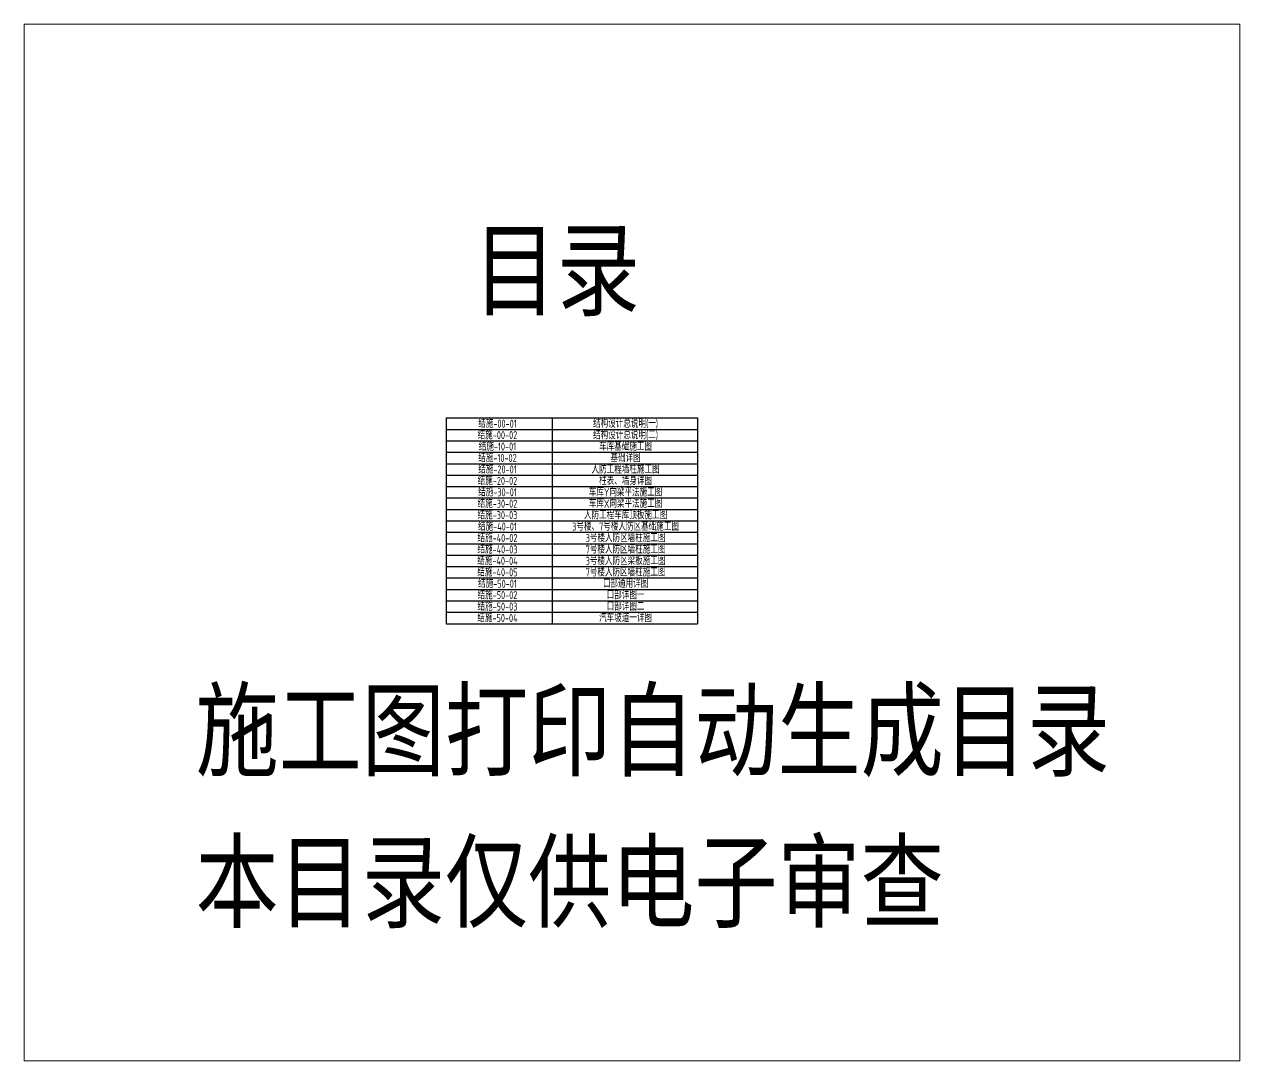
# Model space of a CAD drawing. Extents: x -502255 to 1362592, y -400300 to 332622.
# Drawn here: x -63344 to 16408, y 240293 to 308298 of the extents above; entities that cross this region are included whole.
import ezdxf
from ezdxf.enums import TextEntityAlignment as Align

# ---------------------------------------------------------------- set-up
doc = ezdxf.new("R2010")
doc.units = 0
doc.header["$LTSCALE"] = 1000
doc.header["$MEASUREMENT"] = 0
for name, color, linetype in [('TAB', 7, 'Continuous'), ('TAB_TEXT', 7, 'Continuous'), ('tk', 7, 'Continuous')]:
    doc.layers.add(name, color=color, linetype=linetype)
doc.layers.add('梁原位标注', color=7, linetype='Continuous', lineweight=18)
doc.styles.add('TSSD_Norm', font='tssdeng.shx', dxfattribs={"bigfont": 'hztxt.shx'})
doc.styles.add('黑体', font='simhei.ttf', dxfattribs={"width": 0.65})

msp = doc.modelspace()

# ---------------------------------------------------------------- linework, layer by layer
at = {"layer": 'TAB'}
for p, q in [((-35657.2, 282466.2), (-19161.1, 282466.2)), ((-35657.2, 282466.2), (-35657.2, 268966.2)), ((-28707.6, 282466.2), (-28707.6, 268966.2)), ((-19161.1, 282466.2), (-19161.1, 268966.2)), ((-35657.2, 281716.2), (-19161.1, 281716.2)), ((-35657.2, 280966.2), (-19161.1, 280966.2)), ((-35657.2, 280216.2), (-19161.1, 280216.2)), ((-35657.2, 279466.2), (-19161.1, 279466.2)), ((-35657.2, 278716.2), (-19161.1, 278716.2)), ((-35657.2, 277966.2), (-19161.1, 277966.2)), ((-35657.2, 277216.2), (-19161.1, 277216.2)), ((-35657.2, 276466.2), (-19161.1, 276466.2)), ((-35657.2, 275716.2), (-19161.1, 275716.2)), ((-35657.2, 274966.2), (-19161.1, 274966.2)), ((-35657.2, 274216.2), (-19161.1, 274216.2)), ((-35657.2, 273466.2), (-19161.1, 273466.2)), ((-35657.2, 272716.2), (-19161.1, 272716.2)), ((-35657.2, 271966.2), (-19161.1, 271966.2)), ((-35657.2, 271216.2), (-19161.1, 271216.2)), ((-35657.2, 270466.2), (-19161.1, 270466.2)), ((-35657.2, 269716.2), (-19161.1, 269716.2)), ((-35657.2, 268966.2), (-19161.1, 268966.2))]:
    msp.add_line(p, q, dxfattribs=at)
at = {"layer": '梁原位标注'}
msp.add_lwpolyline([(-63344.5, 308298.2), (16407.7, 308298.2), (16407.7, 240292.7), (-63344.5, 240292.7)], close=True, dxfattribs=at)

# ---------------------------------------------------------------- texts
at = {"layer": 'TAB_TEXT', "style": 'TSSD_Norm', "width": 0.7}
for s, p in [('结施-00-01', (-32296.3, 282091.2)), ('结构设计总说明(一)', (-23890.7, 282091.2)), ('结施-00-02', (-32296.3, 281341.2)), ('结构设计总说明(二)', (-23890.7, 281341.2)), ('结施-10-01', (-32296.3, 280591.2)), ('车库基础施工图', (-23890.7, 280591.2)), ('结施-10-02', (-32296.3, 279841.2)), ('基础详图', (-23890.7, 279841.2)), ('结施-20-01', (-32296.3, 279091.2)), ('人防工程墙柱施工图', (-23890.7, 279091.2)), ('结施-20-02', (-32296.3, 278341.2)), ('柱表、墙身详图', (-23890.7, 278341.2)), ('结施-30-01', (-32296.3, 277591.2)), ('车库Y向梁平法施工图', (-23890.7, 277591.2)), ('结施-30-02', (-32296.3, 276841.2)), ('车库X向梁平法施工图', (-23890.7, 276841.2)), ('结施-30-03', (-32296.3, 276091.2)), ('人防工程车库顶板施工图', (-23890.7, 276091.2)), ('结施-40-01', (-32296.3, 275341.2)), ('3号楼、7号楼人防区基础施工图', (-23890.7, 275341.2)), ('结施-40-02', (-32296.3, 274591.2)), ('3号楼人防区墙柱施工图', (-23890.7, 274591.2)), ('结施-40-03', (-32296.3, 273841.2)), ('7号楼人防区墙柱施工图', (-23890.7, 273841.2)), ('结施-40-04', (-32296.3, 273091.2)), ('3号楼人防区梁板施工图', (-23890.7, 273091.2)), ('结施-40-05', (-32296.3, 272341.2)), ('7号楼人防区墙柱施工图', (-23890.7, 272341.2)), ('结施-50-02', (-32296.3, 270841.2)), ('结施-50-01', (-32296.3, 271591.2)), ('口部通用详图', (-23890.7, 271591.2)), ('口部详图一', (-23890.7, 270841.2)), ('结施-50-03', (-32296.3, 270091.2)), ('口部详图二', (-23890.7, 270091.2)), ('结施-50-04', (-32296.3, 269341.2)), ('汽车坡道一详图', (-23890.7, 269341.2))]:
    msp.add_text(s, height=525, dxfattribs=at).set_placement(p, align=Align.MIDDLE_CENTER)
at = {"layer": 'tk', "color": 2, "style": '黑体', "width": 0.8}
for s, p in [('目录', (-33864.6, 288202.9)), ('施工图打印自动生成目录', (-52109, 257987.1)), ('本目录仅供电子审查', (-52109, 248044.6))]:
    msp.add_text(s, height=5000, dxfattribs=at).set_placement(p, align=Align.BOTTOM_LEFT)

doc.saveas('drawing.dxf')
